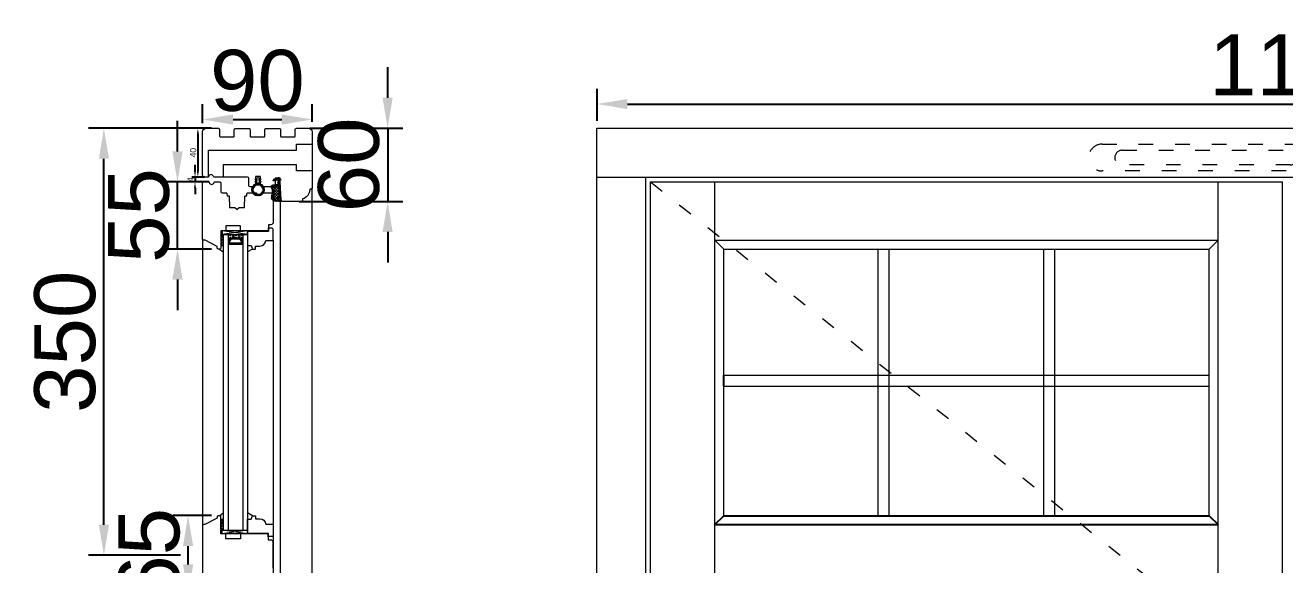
# Model space of a CAD drawing. Header units: millimetres. Extents: x 0 to 182016, y 11 to 3710.
# Drawn here: x 19482 to 20516, y 1834 to 2277 of the extents above; entities that cross this region are included whole.
import ezdxf

# ---------------------------------------------------------------- set-up
doc = ezdxf.new("R2010")
doc.units = ezdxf.units.MM
doc.linetypes.add('ACAD_ISO03W100', pattern=[30, 12, -18])
for name, color, linetype, lineweight in [('Matmenys', 10, 'Continuous', 20), ('OTHER', 251, 'Continuous', 13), ('Stakta', 7, 'Continuous', 25), ('Testinės profilio linijos', 7, 'Continuous', 5)]:
    doc.layers.add(name, color=color, linetype=linetype, lineweight=lineweight)
doc.layers.add('Stiklo paketas', color=7, linetype='Continuous')
doc.styles.get("Standard").update_dxf_attribs({"font": 'arial.ttf'})
doc.dimstyles.new('2', dxfattribs={"dimscale": 2, "dimtxt": 2.5, "dimasz": 2.5, "dimexe": 1.25, "dimexo": 0.625, "dimtad": 1, "dimtxsty": 'Standard', "dimcen": 2.5, "dimadec": 0, "dimazin": 0, "dimtfac": 1, "dimtmove": 0, "dimatfit": 3, "dimfxl": 1, "dimarcsym": 0})
doc.dimstyles.new('Padidinti matmenys', dxfattribs={"dimscale": 10, "dimtxt": 5, "dimasz": 2.5, "dimexe": 1.25, "dimexo": 0.625, "dimtad": 1, "dimdec": 1, "dimtxsty": 'Standard', "dimcen": 2.5, "dimadec": 0, "dimazin": 0, "dimtfac": 1, "dimtdec": 1, "dimtmove": 0, "dimatfit": 3, "dimfxl": 1, "dimarcsym": 0})

# ---------------------------------------------------------------- blocks, each defined once
blk = doc.blocks.new('*D1450')
at = {"color": 0, "lineweight": -2, "transparency": 16777216}
for p, q in [((19951.4, 2198.4), (19951.4, 2224.6)), ((21111.4, 2198.4), (21111.4, 2224.6)), ((19976.4, 2212.1), (21086.4, 2212.1))]:
    blk.add_line(p, q, dxfattribs=at)
at = {"color": 0, "transparency": 16777216}
for points in [[(19976.4, 2216.2), (19976.4, 2207.9), (19951.4, 2212.1)], [(21086.4, 2216.2), (21086.4, 2207.9), (21111.4, 2212.1)]]:
    blk.add_solid(points, dxfattribs=at)
at = {"layer": 'Defpoints', "color": 0, "transparency": 16777216}
for p in [(21111.4, 2212.1), (19951.4, 2192.2), (21111.4, 2192.2)]:
    blk.add_point(p, dxfattribs=at)
at = {"color": 0, "lineweight": 5, "transparency": 16777216, "insert": (20531.4, 2243.9), "char_height": 50, "attachment_point": 5}
blk.add_mtext('1160', dxfattribs=at)
blk = doc.blocks.new('*D1374')
at = {"layer": 'Defpoints', "color": 0, "transparency": 16777216}
for p in [(19636.2, 2192.2), (19623.8, 2152.2), (19630.7, 2152.2)]:
    blk.add_point(p, dxfattribs=at)
at = {"layer": 'Matmenys', "color": 0, "lineweight": -2, "transparency": 16777216}
for p, q in [((19634.9, 2192.2), (19621.3, 2192.2)), ((19623.8, 2187.2), (19623.8, 2157.2)), ((19629.4, 2152.2), (19621.3, 2152.2))]:
    blk.add_line(p, q, dxfattribs=at)
at = {"layer": 'Matmenys', "color": 0, "transparency": 16777216}
for points in [[(19623, 2187.2), (19624.7, 2187.2), (19623.8, 2192.2)], [(19623, 2157.2), (19624.7, 2157.2), (19623.8, 2152.2)]]:
    blk.add_solid(points, dxfattribs=at)
at = {"layer": 'Matmenys', "color": 0, "lineweight": 5, "transparency": 16777216, "insert": (19620, 2172.2), "char_height": 5, "attachment_point": 5, "rotation": 90}
blk.add_mtext('40', dxfattribs=at)
blk = doc.blocks.new('*D1375')
at = {"color": 0, "lineweight": -2, "transparency": 16777216}
for p, q in [((19779.6, 2217.2), (19779.6, 2242.2)), ((19715.4, 2192.2), (19792.1, 2192.2)), ((19779.6, 2192.2), (19779.6, 2132.2)), ((19706.9, 2132.2), (19792.1, 2132.2)), ((19779.6, 2107.2), (19779.6, 2082.2))]:
    blk.add_line(p, q, dxfattribs=at)
at = {"color": 0, "transparency": 16777216}
for points in [[(19775.4, 2217.2), (19783.7, 2217.2), (19779.6, 2192.2)], [(19775.4, 2107.2), (19783.7, 2107.2), (19779.6, 2132.2)]]:
    blk.add_solid(points, dxfattribs=at)
at = {"layer": 'Defpoints', "color": 0, "transparency": 16777216}
for p in [(19709.2, 2192.2), (19700.7, 2132.2), (19779.6, 2132.2)]:
    blk.add_point(p, dxfattribs=at)
at = {"color": 0, "lineweight": 5, "transparency": 16777216, "insert": (19747.8, 2162.2), "char_height": 50, "attachment_point": 5, "rotation": 90}
blk.add_mtext('60', dxfattribs=at)
blk = doc.blocks.new('*D1376')
at = {"color": 0, "lineweight": -2, "transparency": 16777216}
for p, q in [((19607.1, 2173.2), (19607.1, 2198.2)), ((19633.2, 2148.2), (19594.6, 2148.2)), ((19607.1, 2093.2), (19607.1, 2148.2)), ((19634.9, 2093.2), (19594.6, 2093.2)), ((19607.1, 2068.2), (19607.1, 2043.2))]:
    blk.add_line(p, q, dxfattribs=at)
at = {"color": 0, "transparency": 16777216}
for points in [[(19602.9, 2173.2), (19611.3, 2173.2), (19607.1, 2148.2)], [(19602.9, 2068.2), (19611.3, 2068.2), (19607.1, 2093.2)]]:
    blk.add_solid(points, dxfattribs=at)
at = {"layer": 'Defpoints', "color": 0, "transparency": 16777216}
for p in [(19607.1, 2148.2), (19639.4, 2148.2), (19641.2, 2093.2)]:
    blk.add_point(p, dxfattribs=at)
at = {"color": 0, "lineweight": 5, "transparency": 16777216, "insert": (19575.4, 2120.7), "char_height": 50, "attachment_point": 5, "rotation": 90}
blk.add_mtext('55', dxfattribs=at)
blk = doc.blocks.new('*D1377')
at = {"color": 0, "lineweight": -2, "transparency": 16777216}
for p, q in [((19627.7, 2196.4), (19627.7, 2211.9)), ((19717.7, 2197.6), (19717.7, 2211.9)), ((19652.7, 2199.4), (19692.7, 2199.4))]:
    blk.add_line(p, q, dxfattribs=at)
at = {"color": 0, "transparency": 16777216}
for points in [[(19652.7, 2203.5), (19652.7, 2195.2), (19627.7, 2199.4)], [(19692.7, 2203.5), (19692.7, 2195.2), (19717.7, 2199.4)]]:
    blk.add_solid(points, dxfattribs=at)
at = {"layer": 'Defpoints', "color": 0, "transparency": 16777216}
for p in [(19717.7, 2199.4), (19627.7, 2190.2), (19717.7, 2191.3)]:
    blk.add_point(p, dxfattribs=at)
at = {"color": 0, "lineweight": 5, "transparency": 16777216, "insert": (19672.7, 2231.1), "char_height": 50, "attachment_point": 5}
blk.add_mtext('90', dxfattribs=at)
blk = doc.blocks.new('*D1378')
at = {"layer": 'Defpoints', "color": 0, "transparency": 16777216}
for p in [(19630.7, 2152.2), (19621.5, 2148.2), (19630.9, 2148.2)]:
    blk.add_point(p, dxfattribs=at)
at = {"layer": 'Matmenys', "color": 0, "lineweight": -2, "transparency": 16777216}
for p, q in [((19621.5, 2157.2), (19621.5, 2162.2)), ((19629.4, 2152.2), (19619, 2152.2)), ((19621.5, 2152.2), (19621.5, 2148.2)), ((19629.7, 2148.2), (19619, 2148.2)), ((19621.5, 2143.2), (19621.5, 2138.2))]:
    blk.add_line(p, q, dxfattribs=at)
at = {"layer": 'Matmenys', "color": 0, "transparency": 16777216}
for points in [[(19620.7, 2157.2), (19622.3, 2157.2), (19621.5, 2152.2)], [(19620.7, 2143.2), (19622.3, 2143.2), (19621.5, 2148.2)]]:
    blk.add_solid(points, dxfattribs=at)
at = {"layer": 'Matmenys', "color": 0, "lineweight": 5, "transparency": 16777216, "insert": (19617.8, 2150.2), "char_height": 5, "attachment_point": 5, "rotation": 90}
blk.add_mtext('4', dxfattribs=at)
blk = doc.blocks.new('tv')
at = {"linetype": 'ACAD_ISO03W100', "lineweight": 5}
for p, q in [((29400.1, 41533.7), (29731.1, 41533.7)), ((29731.1, 41511.7), (29400.1, 41511.7))]:
    blk.add_line(p, q, dxfattribs=at)
for points in [[(29416.6, 41528.7), (29554.6, 41528.7, -1), (29554.6, 41516.7), (29416.6, 41516.7, -1)], [(29576.6, 41516.7, -1), (29576.6, 41528.7), (29714.6, 41528.7, -1), (29714.6, 41516.7)]]:
    blk.add_lwpolyline(points, format="xyb", close=True, dxfattribs=at)
for centre, start, end in [((29400.1, 41522.7), 90, 270), ((29731.1, 41522.7), 270, 90)]:
    blk.add_arc(centre, 11, start, end, dxfattribs=at)
blk = doc.blocks.new('*D1991')
at = {"color": 0, "lineweight": -2, "ltscale": 0.1, "transparency": 16777216}
for p, q in [((19634.9, 1874.7), (19603.3, 1874.7)), ((19615.8, 1834.7), (19615.8, 1849.7)), ((19634.9, 1809.7), (19603.3, 1809.7))]:
    blk.add_line(p, q, dxfattribs=at)
at = {"color": 0, "ltscale": 0.1, "transparency": 16777216}
for points in [[(19611.6, 1849.7), (19620, 1849.7), (19615.8, 1874.7)], [(19611.6, 1834.7), (19620, 1834.7), (19615.8, 1809.7)]]:
    blk.add_solid(points, dxfattribs=at)
at = {"layer": 'Defpoints', "color": 0, "ltscale": 0.1, "transparency": 16777216}
for p in [(19615.8, 1874.7), (19641.2, 1874.7), (19641.2, 1809.7)]:
    blk.add_point(p, dxfattribs=at)
at = {"color": 0, "ltscale": 0.1, "transparency": 16777216, "insert": (19584, 1842.2), "char_height": 50, "attachment_point": 5, "rotation": 90}
blk.add_mtext('65', dxfattribs=at)
blk = doc.blocks.new('*D1389')
at = {"color": 0, "lineweight": -2, "ltscale": 0.1, "transparency": 16777216}
for p, q in [((19624.4, 2192.2), (19534.2, 2192.2)), ((19546.7, 1867.2), (19546.7, 2167.2)), ((19609.6, 1842.2), (19534.2, 1842.2))]:
    blk.add_line(p, q, dxfattribs=at)
at = {"color": 0, "ltscale": 0.1, "transparency": 16777216}
for points in [[(19542.6, 2167.2), (19550.9, 2167.2), (19546.7, 2192.2)], [(19542.6, 1867.2), (19550.9, 1867.2), (19546.7, 1842.2)]]:
    blk.add_solid(points, dxfattribs=at)
at = {"layer": 'Defpoints', "color": 0, "ltscale": 0.1, "transparency": 16777216}
for p in [(19546.7, 2192.2), (19630.6, 2192.2), (19615.8, 1842.2)]:
    blk.add_point(p, dxfattribs=at)
at = {"color": 0, "ltscale": 0.1, "transparency": 16777216, "insert": (19514.9, 2017.2), "char_height": 50, "attachment_point": 5, "rotation": 90}
blk.add_mtext('350', dxfattribs=at)

msp = doc.modelspace()

# ---------------------------------------------------------------- hatches: boundary and pattern name
at = {"lineweight": 0, "ltscale": 0.5}
h = msp.add_hatch(dxfattribs=at)
h.set_pattern_fill('ANSI37', color=256, scale=0.5, style=0)
h.set_pattern_definition([(45, (19642.6851, 2108.6922), (-1.12253, 1.12253), []), (135, (19642.6851, 2108.6922), (-1.12253, -1.12253), [])])
h.paths.add_polyline_path([(19644.6851348, 2096.1922216), (19644.6851348, 2105.1922216), (19642.6851348, 2105.1922216), (19642.6851348, 2096.1922216)])
at = {"lineweight": 0}
h = msp.add_hatch(dxfattribs=at)
h.set_pattern_fill('HEX', color=256, scale=0.25, style=0)
h.set_pattern_definition([(360, (6741.2761, 20452.4632), (-7e-16, -1.374815), [0.79375, -1.5875]), (240, (6741.2761, 20452.4632), (-1.190624716, 0.6874075), [0.79375, -1.5875]), (300, (6742.0699, 20452.4632), (-1.190624716, -0.6874075), [0.79375, -1.5875])])
h.paths.add_polyline_path([(19648.6844258, 2105.1922216), (19648.6844258, 2100.1922216), (19650.6844258, 2102.1922216), (19658.6844258, 2102.1922216), (19660.6844258, 2100.1922216), (19660.6851348, 2105.1922216)])
h = msp.add_hatch(dxfattribs=at)
h.set_pattern_fill('JIS_WOOD', color=256, style=0)
h.set_pattern_definition([(315, (6741.2761, 20452.46325), (-0.5, -0.5), [])])
h.paths.add_polyline_path([(19658.6844258, 2102.1922216), (19650.6844258, 2102.1922216), (19648.6844258, 2100.1922216), (19648.6844258, 2097.1922216), (19660.7210083, 2097.1744882), (19660.6844258, 2100.1922216)])
h.paths.add_polyline_path([(19651.0986393, 2101.1922216), (19658.2702122, 2101.1922216), (19659.6844258, 2099.7780081), (19659.6844258, 2098.1922216), (19649.6844258, 2098.1922216), (19649.6844258, 2099.7780081)], flags=16)
at = {"lineweight": 0, "ltscale": 0.5}
h = msp.add_hatch(dxfattribs=at)
h.set_pattern_fill('ANSI37', color=256, scale=0.5, style=0)
h.set_pattern_definition([(45, (19642.6851, 818.8163), (-1.122532, 1.122532), []), (135, (19642.6851, 818.8163), (-1.122532, -1.122532), [])])
h.paths.add_polyline_path([(19644.6851353, 1871.6690019), (19644.6851353, 1862.6690019), (19642.6851353, 1862.6690019), (19642.6851353, 1871.6690019)])
at = {"layer": 'Matmenys'}
h = msp.add_hatch(dxfattribs=at)
h.set_pattern_fill('ANSI37', color=252, scale=0.5, angle=-180, style=0)
h.set_pattern_definition([(225, (-135977.611, -1098473.8803), (1.1225320151, -1.1225320151), []), (315, (-135977.611, -1098473.8803), (1.1225320151, 1.1225320151), [])])
edge = h.paths.add_edge_path()
edge.add_arc((19690.8048647, 2135.7063735), 0.1, 273.5893456117, 363.5893456117, ccw=False)
edge.add_line((19690.8111252, 2135.6065696), (19689.2634394, 2135.5094864))
edge.add_arc((19689.2790907, 2135.2599768), 0.25, 93.5893456117, 273.5893456117)
edge.add_line((19689.2947419, 2135.0104672), (19691.3414468, 2135.1388529))
edge.add_arc((19691.3351864, 2135.2386567), 0.1, 273.5893456117, 363.589345619)
edge.add_line((19691.4349902, 2135.2449172), (19691.5106332, 2135.2496622))
edge.add_line((19691.5106332, 2135.2496622), (19691.6349476, 2133.2678613))
edge.add_spline(control_points=[(19691.6349476, 2133.2678613), (19691.6231452, 2133.1887028), (19691.6119697, 2133.1187111), (19691.5901758, 2133.0349603), (19691.5807899, 2133.011396), (19691.5680951, 2132.987513), (19691.5618458, 2132.9794534), (19691.536257, 2132.9549655), (19691.50702, 2132.9360727), (19691.4027002, 2132.9023693), (19691.329768, 2132.8892474), (19691.076785, 2132.8695452), (19690.8629508, 2132.8800435), (19690.4204724, 2132.8993717), (19690.2011435, 2132.9038471), (19689.7812526, 2132.9049232), (19689.5781665, 2132.9018913), (19688.9879592, 2132.8891808), (19688.619909, 2132.8760044), (19687.8667276, 2132.8762661), (19687.4899778, 2132.8947624), (19686.8968733, 2132.9979488), (19686.6693023, 2133.0578428), (19686.2722011, 2133.2108784), (19686.1004135, 2133.2936278), (19685.7592457, 2133.497628), (19685.5930431, 2133.6177428), (19685.3018833, 2133.8851879), (19685.1783033, 2134.0328616), (19685.0185846, 2134.3140461), (19684.9710307, 2134.4493424), (19684.9114257, 2134.7506412), (19684.9007224, 2134.9142412), (19684.9144662, 2135.498838), (19685.0092205, 2135.9627536), (19685.1809627, 2136.8552497), (19685.2646573, 2137.2823299), (19685.4758436, 2138.3606785), (19685.6095777, 2139.0187291), (19685.7345037, 2140.011831), (19685.7649976, 2140.3154322), (19685.789333, 2140.9374758), (19685.7817923, 2141.2533798), (19685.696908, 2141.8025881), (19685.6355693, 2142.0386715), (19685.463109, 2142.4393229), (19685.3682605, 2142.5979554), (19685.1839921, 2142.8966142), (19685.0941346, 2143.0380715), (19684.9380515, 2143.3398543), (19684.8680814, 2143.5049071), (19684.7483502, 2143.8700288), (19684.7053476, 2144.0709789), (19684.6814489, 2144.4103955), (19684.6946547, 2144.552381), (19684.754694, 2144.7476017), (19684.7914342, 2144.8129295), (19684.8999833, 2144.9396528), (19684.9720494, 2144.9988307), (19685.236137, 2145.1559082), (19685.4772453, 2145.2374079), (19686.0276563, 2145.3540252), (19686.3358514, 2145.3905567), (19686.9320692, 2145.4438282), (19687.2196202, 2145.4630506), (19687.75011, 2145.5064101), (19687.9983685, 2145.5285463), (19688.4031708, 2145.5647606), (19688.5605741, 2145.578847), (19688.8845065, 2145.6069691), (19689.0628237, 2145.6220052), (19689.3656908, 2145.6902902), (19689.4835128, 2145.7259252), (19689.6959916, 2145.821522), (19689.7899064, 2145.8746689), (19689.9351001, 2145.9933096), (19689.9901183, 2146.0489319), (19690.0792102, 2146.1726991), (19690.1120896, 2146.2363261), (19690.1602578, 2146.3551902), (19690.177139, 2146.4122672), (19690.203083, 2146.5128476), (19690.2128005, 2146.5572432), (19690.2218365, 2146.5982395)], knot_values=[0, 0, 0, 0, 0.2245066002, 0.2245066002, 0.377043448, 0.377043448, 0.5295802957, 0.5295802957, 0.8082977366, 0.8082977366, 1.0870151774, 1.0870151774, 1.6244414062, 1.6244414062, 2.161867635, 2.161867635, 2.6992938638, 2.6992938638, 3.7741463214, 3.7741463214, 5.0334406395, 5.0334406395, 5.8656302806, 5.8656302806, 6.5060139406, 6.5060139406, 7.1463976006, 7.1463976006, 7.7996240151, 7.7996240151, 8.3563201169, 8.3563201169, 8.9130162187, 8.9130162187, 10.239934143, 10.239934143, 11.5668520673, 11.5668520673, 13.5970761059, 13.5970761059, 14.4582175179, 14.4582175179, 15.3193589298, 15.3193589298, 15.9856015553, 15.9856015553, 16.5061017172, 16.5061017172, 17.0266018791, 17.0266018791, 17.547102041, 17.547102041, 18.1672448488, 18.1672448488, 18.7176261004, 18.7176261004, 19.1465766047, 19.1465766047, 19.5755271091, 19.5755271091, 20.3898249977, 20.3898249977, 21.2041228863, 21.2041228863, 21.9655448497, 21.9655448497, 22.7269668131, 22.7269668131, 23.2229068178, 23.2229068178, 23.7188468224, 23.7188468224, 24.0184411081, 24.0184411081, 24.2549295987, 24.2549295987, 24.4119994701, 24.4119994701, 24.5501072405, 24.5501072405, 24.6882150108, 24.6882150108, 24.8099116426, 24.8099116426, 24.8099116426, 24.8099116426], degree=3, periodic=0)
edge.add_line((19690.2218365, 2146.5982395), (19690.9046685, 2135.712634))

# ---------------------------------------------------------------- linework, layer by layer
at = {"lineweight": 5}
for p, q in [((19951.3787858, 2192.192222), (21111.3565797, 2192.192222)), ((19951.3787858, 1347.5116013), (19951.3787858, 2192.192222)), ((19951.3787858, 2152.1922216), (21111.3565797, 2152.1922216)), ((19991.3787858, 1347.5116013), (19991.3787858, 2152.1922216)), ((19995.3787858, 2148.1922216), (20513.8676829, 2148.1922216)), ((19995.3787858, 1354.9617728), (19995.3787858, 2148.1922216)), ((20048.0616919, 1354.9617728), (20048.0616919, 2148.1922216)), ((20461.1847773, 1354.9617728), (20461.1847773, 2148.1922216)), ((20513.8676829, 1354.9617728), (20513.8676829, 2148.1922216)), ((20048.0616919, 2100.5093159), (20461.1847773, 2100.5093159)), ((20055.3787862, 2093.1922216), (20048.0616919, 2100.5093159)), ((20453.8676829, 2093.1922216), (20461.1847773, 2100.5093159)), ((20055.3787862, 2093.1922216), (20453.8676829, 2093.1922216)), ((20055.3787862, 1874.6690019), (20055.3787862, 2093.1922216)), ((20182.2121195, 1874.6690019), (20182.2121195, 2093.1922216)), ((20191.2121195, 1874.6690019), (20191.2121195, 2093.1922216)), ((20318.0454529, 1874.6690019), (20318.0454529, 2093.1922216)), ((20327.0454529, 1874.6690019), (20327.0454529, 2093.1922216)), ((20453.8676829, 1874.6690019), (20453.8676829, 2093.1922216)), ((20055.3787862, 1989.9256242), (20453.8676829, 1989.9256242)), ((20055.3787862, 1980.9256242), (20453.8676829, 1980.9256242))]:
    msp.add_line(p, q, dxfattribs=at)
for p, q in [((19689.9424698, 2151.0518615), (19685.5953793, 2150.068415)), ((19689.9741764, 2150.546399), (19688.9257133, 2150.3092042)), ((19688.9257133, 2150.3092042), (19689.0360407, 2149.8215282)), ((19690.43225, 2151.2304498), (19689.9332308, 2151.1991474)), ((19689.9332308, 2151.1991474), (19689.9424698, 2151.0518615)), ((19689.9741764, 2150.546399), (19690.9046685, 2135.712634)), ((19691.4987147, 2150.2001086), (19690.43225, 2151.2304498)), ((19690.4778701, 2150.5031811), (19691.4349902, 2135.2449172)), ((19691.5456127, 2149.4524679), (19690.4778701, 2150.5031811)), ((19691.4987147, 2150.2001086), (19691.5456127, 2149.4524679)), ((19685.5953793, 2150.068415), (19685.8160342, 2149.093063)), ((19689.0360407, 2149.8215282), (19685.8160342, 2149.093063)), ((19690.8111252, 2135.6065696), (19689.2634394, 2135.5094864)), ((19691.3414468, 2135.1388529), (19689.2947419, 2135.0104672)), ((19691.4349902, 2135.2449172), (19691.5106332, 2135.2496622))]:
    msp.add_line(p, q)
at = {"color": 1}
for p, q in [((19689.9288683, 2146.6628123), (19689.8184388, 2148.4232636)), ((19691.6349476, 2133.2678613), (19690.6792903, 2148.502806)), ((19691.9316676, 2133.223621), (19690.9703729, 2148.5484365))]:
    msp.add_line(p, q, dxfattribs=at)
at = {"linetype": 'ACAD_ISO03W100', "lineweight": 5}
msp.add_line((19995.3787858, 2148.1922216), (20513.8676829, 1736.5769972), dxfattribs=at)
at = {"lineweight": 0}
for p, q in [((19664.6844258, 2105.1922216), (19643.6844258, 2108.1922216)), ((19664.6844258, 2108.1922216), (19643.6844258, 2105.1922216)), ((19641.6851348, 2093.1922216), (19644.6851348, 2090.9055565)), ((19642.6851348, 2096.1922216), (19644.6851348, 2096.1922216)), ((19668.6851348, 2093.1922216), (19664.6851348, 2090.9055565)), ((19641.6851353, 1874.6690019), (19644.6851353, 1876.955667)), ((19642.6851353, 1871.6690019), (19644.6851353, 1871.6690019)), ((19668.6851353, 1874.6690019), (19664.6851353, 1876.955667)), ((19642.6851353, 1862.6690019), (19645.6851353, 1862.6690019)), ((19664.6844262, 1862.6690019), (19643.6844262, 1859.6690019)), ((19664.6844262, 1859.6690019), (19643.6844262, 1862.6690019))]:
    msp.add_line(p, q, dxfattribs=at)
at = {"lineweight": 9}
for p, q in [((19644.6851348, 2105.1921365), (19644.6851348, 1862.6690019)), ((19648.6851348, 2105.1921365), (19648.6851348, 1862.6690019)), ((19660.6851348, 2105.1921365), (19660.6851348, 1862.6690019)), ((19664.6851348, 2105.1921365), (19664.6851348, 1862.6690019)), ((19685.6851348, 2100.1922216), (19685.6851348, 1402.9617728))]:
    msp.add_line(p, q, dxfattribs=at)
at = {"ltscale": 0.1}
for p, q in [((20055.3787862, 1980.9256242), (20055.3787862, 1989.9256242)), ((20055.3787862, 1874.6690019), (20453.8676829, 1874.6690019)), ((20048.0616919, 1867.3519076), (20461.1847773, 1867.3519076))]:
    msp.add_line(p, q, dxfattribs=at)
at = {"lineweight": 5}
msp.add_lwpolyline([(19632.6936978, 2152.1922216), (19632.6936978, 2174.1922216), (19704.6938998, 2174.1922216), (19704.6938998, 2179.1922216), (19717.6938998, 2179.1922216), (19717.6938998, 2157.1922216), (19704.6938998, 2157.1922216), (19704.6938998, 2162.1922216), (19644.6936978, 2162.1922216), (19644.6936978, 2152.1922216)], dxfattribs=at)
at = {"lineweight": 0}
for points in [[(19679.6851348, 2100.1922216), (19685.6851348, 2100.1922216), (19685.6851348, 2109.1922216, 0.4142135624), (19684.6851348, 2110.1922216), (19681.6851348, 2110.1922216), (19681.6851348, 2107.6922216), (19664.6851348, 2107.6922216), (19664.6851348, 2096.1922216), (19667.6851348, 2096.1922216), (19668.6851348, 2093.1922216), (19671.1851348, 2093.1922216), (19671.1851348, 2095.6922216), (19674.7101976, 2095.6922216, 0.3851703882), (19679.6851348, 2100.1922216)], [(19679.6851353, 1867.6690019), (19685.6851353, 1867.6690019), (19685.6851353, 1858.6690019, -0.4142135624), (19684.6851353, 1857.6690019), (19681.6851353, 1857.6690019), (19681.6851353, 1860.1690019), (19664.6851353, 1860.1690019), (19664.6851353, 1871.6690019), (19667.6851353, 1871.6690019), (19668.6851353, 1874.6690019), (19671.1851353, 1874.6690019), (19671.1851353, 1872.1690019), (19674.7101981, 1872.1690019, -0.3851703882), (19679.6851353, 1867.6690019)]]:
    msp.add_lwpolyline(points, format="xyb", dxfattribs=at)
for points in [[(19664.6844258, 2108.1922216), (19643.6844258, 2108.1922216), (19643.6844258, 2105.1922216), (19664.6844258, 2105.1922216)], [(19658.6844258, 2102.1922216), (19650.6844258, 2102.1922216), (19648.6844258, 2100.1922216), (19648.6844258, 2097.1922216), (19660.6844258, 2097.1922216), (19660.6844258, 2100.1922216)], [(19658.2702122, 2101.1922216), (19651.0986393, 2101.1922216), (19649.6844258, 2099.7780081), (19649.6844258, 2098.1922216), (19659.6844258, 2098.1922216), (19659.6844258, 2099.7780081)], [(19664.6844262, 1859.6690019), (19643.6844262, 1859.6690019), (19643.6844262, 1862.6690019), (19664.6844262, 1862.6690019)]]:
    msp.add_lwpolyline(points, close=True, dxfattribs=at)
at = {"ltscale": 0.1}
for points in [[(20048.0616919, 1867.3519076), (20055.3787862, 1874.6690019)], [(20453.8676829, 1874.6690019), (20461.1847773, 1867.3519076)]]:
    msp.add_lwpolyline(points, dxfattribs=at)
at = {"color": 18, "linetype": 'ByBlock', "true_color": 0x000000}
for radius in [4.85, 4.25]:
    msp.add_circle((19673.1840693, 2141.8661488), radius, dxfattribs=at)
for centre, radius, start, end in [((19689.2790907, 2135.2599768), 0.25, 93.5893456106, 273.5893456106), ((19690.8048647, 2135.7063735), 0.1, 273.5893456106, 3.5893456092), ((19691.3351864, 2135.2386567), 0.1, 273.5893456106, 3.5893456092)]:
    msp.add_arc(centre, radius, start, end)
at = {"color": 1}
msp.add_spline([(19691.9316676, 2133.223621), (19691.8411709, 2132.8621207), (19690.5673124, 2132.5925798), (19685.8749394, 2133.0809691), (19684.7849332, 2134.1241669), (19684.7663167, 2136.2876388), (19685.0966907, 2137.9856786), (19685.443607, 2140.1511195), (19685.2441782, 2142.1878411), (19684.7680092, 2143.0160859), (19684.4877459, 2144.870626), (19687.1999244, 2145.7630719), (19688.6788001, 2145.8902395), (19689.3660679, 2146.0082108), (19689.8079533, 2146.3104165), (19689.9288683, 2146.6628123)], degree=3, dxfattribs=at)
msp.add_open_spline([(19691.6349476, 2133.2678613), (19691.6231452, 2133.1887028), (19691.6119697, 2133.1187111), (19691.5901758, 2133.0349603), (19691.5807899, 2133.011396), (19691.5680951, 2132.987513), (19691.5618458, 2132.9794534), (19691.536257, 2132.9549655), (19691.50702, 2132.9360727), (19691.4027002, 2132.9023693), (19691.329768, 2132.8892474), (19691.076785, 2132.8695452), (19690.8629508, 2132.8800435), (19690.4204724, 2132.8993717), (19690.2011435, 2132.9038471), (19689.7812526, 2132.9049232), (19689.5781665, 2132.9018913), (19688.9879592, 2132.8891808), (19688.619909, 2132.8760044), (19687.8667276, 2132.8762661), (19687.4899778, 2132.8947624), (19686.8968733, 2132.9979488), (19686.6693023, 2133.0578428), (19686.2722011, 2133.2108784), (19686.1004135, 2133.2936278), (19685.7592457, 2133.497628), (19685.5930431, 2133.6177428), (19685.3018833, 2133.8851879), (19685.1783033, 2134.0328616), (19685.0185846, 2134.3140461), (19684.9710307, 2134.4493424), (19684.9114257, 2134.7506412), (19684.9007224, 2134.9142412), (19684.9144662, 2135.498838), (19685.0092205, 2135.9627536), (19685.1809627, 2136.8552497), (19685.2646573, 2137.2823299), (19685.4758436, 2138.3606785), (19685.6095777, 2139.0187291), (19685.7345037, 2140.011831), (19685.7649976, 2140.3154322), (19685.789333, 2140.9374758), (19685.7817923, 2141.2533798), (19685.696908, 2141.8025881), (19685.6355693, 2142.0386715), (19685.463109, 2142.4393229), (19685.3682605, 2142.5979554), (19685.1839921, 2142.8966142), (19685.0941346, 2143.0380715), (19684.9380515, 2143.3398543), (19684.8680814, 2143.5049071), (19684.7483502, 2143.8700288), (19684.7053476, 2144.0709789), (19684.6814489, 2144.4103955), (19684.6946547, 2144.552381), (19684.754694, 2144.7476017), (19684.7914342, 2144.8129295), (19684.8999833, 2144.9396528), (19684.9720494, 2144.9988307), (19685.236137, 2145.1559082), (19685.4772453, 2145.2374079), (19686.0276563, 2145.3540252), (19686.3358514, 2145.3905567), (19686.9320692, 2145.4438282), (19687.2196202, 2145.4630506), (19687.75011, 2145.5064101), (19687.9983685, 2145.5285463), (19688.4031708, 2145.5647606), (19688.5605741, 2145.578847), (19688.8845065, 2145.6069691), (19689.0628237, 2145.6220052), (19689.3656908, 2145.6902902), (19689.4835128, 2145.7259252), (19689.6959916, 2145.821522), (19689.7899064, 2145.8746689), (19689.9351001, 2145.9933096), (19689.9901183, 2146.0489319), (19690.0792102, 2146.1726991), (19690.1120896, 2146.2363261), (19690.1602578, 2146.3551902), (19690.177139, 2146.4122672), (19690.203083, 2146.5128476), (19690.2128005, 2146.5572432), (19690.2218365, 2146.5982395)], degree=3, knots=[0, 0, 0, 0, 0.2245066002, 0.2245066002, 0.377043448, 0.377043448, 0.5295802957, 0.5295802957, 0.8082977366, 0.8082977366, 1.0870151774, 1.0870151774, 1.6244414062, 1.6244414062, 2.161867635, 2.161867635, 2.6992938638, 2.6992938638, 3.7741463214, 3.7741463214, 5.0334406395, 5.0334406395, 5.8656302806, 5.8656302806, 6.5060139406, 6.5060139406, 7.1463976006, 7.1463976006, 7.7996240151, 7.7996240151, 8.3563201169, 8.3563201169, 8.9130162187, 8.9130162187, 10.239934143, 10.239934143, 11.5668520673, 11.5668520673, 13.5970761059, 13.5970761059, 14.4582175179, 14.4582175179, 15.3193589298, 15.3193589298, 15.9856015553, 15.9856015553, 16.5061017172, 16.5061017172, 17.0266018791, 17.0266018791, 17.547102041, 17.547102041, 18.1672448488, 18.1672448488, 18.7176261004, 18.7176261004, 19.1465766047, 19.1465766047, 19.5755271091, 19.5755271091, 20.3898249977, 20.3898249977, 21.2041228863, 21.2041228863, 21.9655448497, 21.9655448497, 22.7269668131, 22.7269668131, 23.2229068178, 23.2229068178, 23.7188468224, 23.7188468224, 24.0184411081, 24.0184411081, 24.2549295987, 24.2549295987, 24.4119994701, 24.4119994701, 24.5501072405, 24.5501072405, 24.6882150108, 24.6882150108, 24.8099116426, 24.8099116426, 24.8099116426, 24.8099116426], dxfattribs=at)
at = {"layer": 'OTHER'}
msp.add_lwpolyline([(19672.5740432, 2146.6693587), (19672.5740432, 2148.0852675), (19670.9287618, 2148.0852675), (19670.9287618, 2148.6109496), (19672.5740432, 2149.3542906), (19672.5740432, 2150.1469103), (19670.9287618, 2150.1469103), (19670.9287618, 2150.3658011), (19673.1840693, 2151.8686823), (19675.4393769, 2150.3658011), (19675.4393769, 2150.1469103), (19673.7940955, 2150.1469103), (19673.7940955, 2149.3542906), (19675.4393769, 2148.6109496), (19675.4393769, 2148.0852675), (19673.7940955, 2148.0852675), (19673.7940955, 2146.6693587)], dxfattribs=at)
at = {"layer": 'Stakta', "color": 18, "lineweight": 5, "true_color": 0x000000}
for points in [[(19677.9972413, 2144.1922216, -0.2720281141), (19677.5604771, 2144.4488352, 0.164173551), (19675.1928343, 2146.5975463), (19675.1928343, 2152.6922216), (19671.1928343, 2152.6922216), (19671.1928343, 2146.5975463, 0.164173551), (19668.8251915, 2144.4488352, -0.2720281141), (19668.3884272, 2144.1922216), (19666.755026, 2144.1922216, -0.4116598905), (19665.755064, 2145.1834951), (19665.7025505, 2151.2009482, 0.4116598905), (19664.7025886, 2152.1922216), (19637.1433895, 2152.1922216, -0.3563939587), (19636.6534916, 2152.5922216, 0.8164965809), (19632.734308, 2152.5922216, -0.3563939587), (19632.2444101, 2152.1922216), (19629.1938998, 2152.1922216, -0.4142135624), (19627.6938998, 2153.6922216), (19627.6938998, 2189.192222, -0.4142135624), (19630.6938998, 2192.192222), (19640.6938998, 2192.192222, -0.4142135624), (19641.6938998, 2191.192222), (19641.6938998, 2185.692222, 0.4142135624), (19642.1938998, 2185.192222), (19653.1938998, 2185.192222, 0.4142135624), (19653.6938998, 2185.692222), (19653.6938998, 2190.992222, -0.4142135624), (19654.6938998, 2191.992222), (19665.6938998, 2191.992222, -0.4142135624), (19666.6938998, 2190.992222), (19666.6938998, 2185.692222, 0.4142135624), (19667.1938998, 2185.192222), (19678.1938998, 2185.192222, 0.4142135624), (19678.6938998, 2185.692222), (19678.6938998, 2190.992222, -0.4142135624), (19679.6938998, 2191.992222), (19690.6938998, 2191.992222, -0.4142135624), (19691.6938998, 2190.992222), (19691.6938998, 2185.692222, 0.4142135624), (19692.1938998, 2185.192222), (19703.1938998, 2185.192222, 0.4142135624), (19703.6938998, 2185.692222), (19703.6938998, 2191.192222, -0.4142135624), (19704.6938998, 2192.192222), (19714.6938998, 2192.192222, -0.4142135624), (19717.6938998, 2189.192222), (19717.6938998, 2143.1922216, -0.4142135624), (19716.6938998, 2142.1922216), (19715.9845731, 2142.1922216, 0.4001549105), (19715.6849221, 2141.906687, -0.3090857966), (19709.8966388, 2134.2573763, 0.3199404334), (19709.692009, 2133.9755532), (19709.6850968, 2133.1834951, -0.4116598905), (19708.6851349, 2132.1922216), (19692.7899334, 2132.1922216, -0.4116598905), (19691.7899715, 2133.1834951), (19691.7025505, 2143.2009482, 0.2023892741), (19691.3938998, 2143.9147788), (19691.3938998, 2151.1922216), (19687.3938998, 2151.1922216), (19687.3938998, 2144.1922216)], [(19648.0748415, 2136.6922216), (19649.1279631, 2136.6922216, -0.4091108014), (19649.627887, 2136.2009478), (19649.7799897, 2127.4869859, 0.4091108014), (19650.079944, 2127.1922216), (19654.103764, 2127.1922216, -0.1989123674), (19654.4573174, 2127.045775), (19655.7230028, 2125.7800896, 0.4142135624), (19656.1472669, 2125.7800896), (19657.4129523, 2127.045775, -0.1989123674), (19657.7665057, 2127.1922216), (19661.7903257, 2127.1922216, 0.4091108014), (19662.09028, 2127.4869859), (19662.2423828, 2136.2009478, -0.4091108014), (19662.7423066, 2136.6922216), (19663.7954282, 2136.6922216, 0.4040262259), (19664.0952455, 2136.9817518), (19664.1555858, 2138.7096714, -0.4040262258), (19664.6552812, 2139.1922216), (19671.7356451, 2139.1922216, -0.3563939587), (19672.2255431, 2138.7922216, 0.8164965809), (19676.1447267, 2138.7922216, -0.3563939587), (19676.6346246, 2139.1922216), (19684.6851349, 2139.1922216, -0.4142135624), (19685.6851349, 2138.1922216), (19685.6851349, 2115.1922216, -0.4142135624), (19683.6851349, 2113.1922216), (19681.9825282, 2113.1922216, 0.4116598905), (19681.6825396, 2112.8948396), (19681.6458259, 2108.6878584, -0.4116598905), (19681.1458449, 2108.1922216), (19659.2156979, 2108.1922216, -0.4116598905), (19658.715717, 2108.6878584), (19658.6877301, 2111.8948396, 0.4116598905), (19658.3877415, 2112.1922216), (19646.9825282, 2112.1922216, 0.4116598905), (19646.6825396, 2111.8948396), (19646.6545527, 2108.6878584, -0.4116598905), (19646.1545718, 2108.1922216), (19642.6851349, 2108.1922216), (19642.6851349, 2094.1922216, -0.4142135624), (19641.6851349, 2093.1922216), (19640.6938998, 2093.1922216, -0.4116598905), (19639.6939379, 2094.1834951), (19639.6851349, 2095.1922216), (19629.7952066, 2100.4507897, 0.1227845609), (19629.5604709, 2100.5093159), (19628.6851349, 2100.5093159, -0.4142135624), (19627.6851349, 2101.5093159), (19627.6851349, 2147.1922216, -0.4142135624), (19628.6851349, 2148.1922216), (19632.7356451, 2148.1922216, -0.3563939587), (19633.2255431, 2147.7922216, 0.8164965809), (19637.1447267, 2147.7922216, -0.3563939587), (19637.6346246, 2148.1922216), (19641.6152818, 2148.1922216, -0.4116598905), (19642.6152438, 2147.2009482), (19642.6764841, 2140.1834951, 0.4116598905), (19643.6764461, 2139.1922216), (19647.2149715, 2139.1922216, -0.4040361542), (19647.714684, 2138.7096714), (19647.7750242, 2136.9817518, 0.4040262258)]]:
    msp.add_lwpolyline(points, format="xyb", close=True, dxfattribs=at)
at = {"layer": 'Stiklo paketas', "lineweight": 5}
msp.add_lwpolyline([(19685.6851352, 1831.6690019), (19685.6851352, 1852.6690019, 0.4142135624), (19683.6851352, 1854.6690019), (19681.9825286, 1854.6690019, -0.4116598905), (19681.68254, 1854.966384), (19681.6458262, 1859.1733652, 0.4116598905), (19681.1458453, 1859.6690019), (19658.6851352, 1859.6690019), (19658.6851352, 1855.6690019), (19646.6851352, 1855.6690019), (19646.6851352, 1859.6690019), (19642.6851352, 1859.6690019), (19642.6851352, 1873.6690019, 0.4142135624), (19641.6851352, 1874.6690019), (19640.6851352, 1874.6690019, 0.4142135624), (19639.6851352, 1873.6690019), (19639.6851352, 1872.6690019), (19629.6851352, 1867.3519076), (19628.6851352, 1867.3519076, 0.4142135624), (19627.6851352, 1866.3519076), (19627.6851352, 1818.6503757, 0.2773245441)], format="xyb", dxfattribs=at)
at = {"layer": 'Testinės profilio linijos', "lineweight": 5}
for p, q in [((19691.6851349, 1361.0302358), (19691.6851349, 2143.37824)), ((19717.685135, 1361.1611677), (19717.6851338, 2143.0601039)), ((19627.6851354, 2101.5082462), (19627.6851348, 1400.980399))]:
    msp.add_line(p, q, dxfattribs=at)

# ---------------------------------------------------------------- block references
at = {"color": 1}
msp.add_blockref('tv', (-9034.2151494, -39354.4906216), dxfattribs=at)

# ---------------------------------------------------------------- dimensions: what is measured, and where the dimension line sits
at = {"color": 1, "lineweight": 5}
dim = msp.add_linear_dim(base=(21111.3565797, 2212.0817668), p1=(19951.3787858, 2192.192222), p2=(21111.3565797, 2192.192222), dimstyle='Padidinti matmenys', dxfattribs=at)
dim.commit()
dim.dimension.update_dxf_attribs({"geometry": '*D1450', "text_midpoint": (20531.3676828, 2243.8604161)})
dim = msp.add_linear_dim(base=(19717.6938998, 2199.3631157), p1=(19627.6938998, 2190.192222), p2=(19717.6938998, 2191.3435327), dimstyle='Padidinti matmenys', dxfattribs=at)
dim.commit()
dim.dimension.update_dxf_attribs({"geometry": '*D1377', "text_midpoint": (19672.6938998, 2199.3631157), "dimtype": 160})
for base, p1, p2, picture, middle in [((19779.5531187, 2132.1922216), (19709.1851349, 2192.1922216), (19700.6851349, 2132.1922216), '*D1375', (19779.5531187, 2162.1922216)), ((19607.1136313, 2148.1922216), (19641.1851349, 2093.1922216), (19639.4351349, 2148.1922216), '*D1376', (19607.1136313, 2120.6922216))]:
    dim = msp.add_linear_dim(base=base, p1=p1, p2=p2, angle=90, dimstyle='Padidinti matmenys', dxfattribs=at)
    dim.commit()
    dim.dimension.update_dxf_attribs({"geometry": picture, "text_midpoint": middle, "dimtype": 160})
at = {"color": 1, "ltscale": 0.1}
dim = msp.add_linear_dim(base=(19546.7279014, 2192.1908455), p1=(19615.809773, 1842.1690019), p2=(19630.6030324, 2192.1908455), angle=90, dimstyle='Padidinti matmenys', dxfattribs=at)
dim.commit()
dim.dimension.update_dxf_attribs({"geometry": '*D1389', "text_midpoint": (19514.9321988, 2017.1799237)})
dim = msp.add_linear_dim(base=(19615.809773, 1874.6690019), p1=(19641.1895177, 1809.6690019), p2=(19641.1851352, 1874.6690019), angle=90, dimstyle='Padidinti matmenys', dxfattribs=at)
dim.commit()
dim.dimension.update_dxf_attribs({"geometry": '*D1991', "text_midpoint": (19615.809773, 1842.1690019), "dimtype": 160})
at = {"layer": 'Matmenys', "lineweight": 5}
for base, p1, p2, picture, middle in [((19623.8259405, 2152.1922216), (19636.1851349, 2192.1922216), (19630.6851349, 2152.1922216), '*D1374', (19623.8259405, 2172.1922216)), ((19621.5127428, 2148.1922216), (19630.6851349, 2152.1922216), (19630.9351349, 2148.1922216), '*D1378', (19621.5127428, 2150.1922216))]:
    dim = msp.add_linear_dim(base=base, p1=p1, p2=p2, angle=90, dimstyle='2', dxfattribs=at)
    dim.commit()
    dim.dimension.update_dxf_attribs({"geometry": picture, "text_midpoint": middle, "dimtype": 160})

doc.saveas('drawing.dxf')
